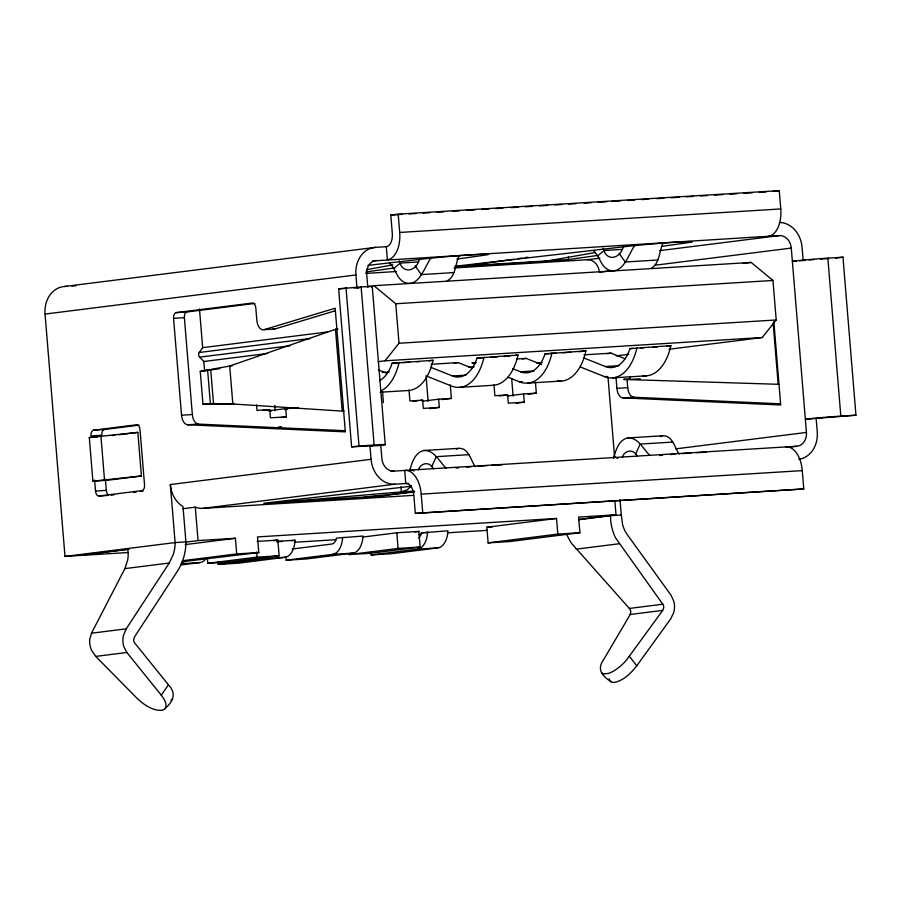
<?xml version="1.0" encoding="UTF-8"?>
<svg xmlns="http://www.w3.org/2000/svg" width="901" height="901" viewBox="0 0 901 901"><rect width="100%" height="100%" fill="white"/><g stroke="black" fill="none" stroke-linecap="round" stroke-linejoin="round"><path stroke-width="1.35" d="M408.581 483.364L394.908 484.209A26.354 21.703 82.8 0 1 371.066 459.296L170.334 484.547A26.354 21.703 82.8 0 0 183.004 506.587L185.91 541.895C185.933 552.133 183.061 562.37 177.553 571.009L134.553 636.827L133.686 639.586A4.528 3.705 -83.6 0 0 134.722 642.987L168.453 684.828C176.551 693.398 173.566 701.248 164.894 708.704M409.651 470.964C411.836 463.103 414.606 452.876 423.583 450.523L458.586 448.36C468.576 447.482 470.908 460.535 475.199 466.718M613.536 458.384C615.721 450.523 618.491 440.296 627.468 437.942L662.472 435.78C672.461 434.89 674.804 447.955 679.084 454.138M447.076 280.954C456.019 276.303 455.118 263.982 459.026 256.019M650.961 268.374C659.915 263.723 659.003 251.39 662.911 243.439M610.968 681.753C601.845 675.592 596.699 669.263 603.636 659.622L630.216 614.482L630.801 611.824A4.528 3.672 69.5 0 0 629.371 608.434L571.684 543.517A45.095 36.626 69.5 0 1 566.74 534.372M127.705 548.529A31.422 25.521 69.5 0 1 127.717 559.949L124.89 568.61L91.497 633.212L89.706 639.485A18.054 14.664 69.5 0 0 91.609 650.353L95.731 656.401L136.975 698.241C143.563 704.458 151.886 710.529 161.347 710.36A21.782 9.46 37.3 0 0 161.268 695.178L168.453 684.828M433.572 468.644L431.782 466.583L436.242 456.672L468.79 454.656M637.457 456.064L635.667 453.991L640.127 444.08L672.687 442.076M601.857 673.103L603.456 673.847L608.006 673.531A23.088 9.089 -45.7 0 0 626.341 660.275L662.719 610.394L663.699 607.691A4.528 3.717 -83.6 0 0 662.809 604.222L615.642 537.987A45.095 36.986 -83.6 0 1 610.844 521.758L610.473 515.699L621.285 515.023L622.647 524.821A31.231 25.611 -83.6 0 0 627.366 534.755L671.042 595.223L673.937 601.598A18.054 14.81 -83.6 0 1 673.666 612.703L670.671 618.919L636.725 665.839C631.083 673.07 623.954 680.289 614.707 682.372A21.782 8.582 -45.7 0 1 609.313 678.825M170.334 484.547L175.109 542.571A31.422 25.78 -83.6 0 1 173.364 554.205L169.23 563.035L126.23 628.842L123.493 635.228A18.054 14.81 -83.6 0 0 123.707 646.321L126.861 652.482L161.279 695.178M418.492 469.826C420.012 463.88 427.986 461.211 431.782 466.583M622.377 457.235C623.897 451.3 631.871 448.619 635.667 453.991M399.222 260.772C402.657 275.154 416.859 271.167 419.551 258.711M431.219 257.585C424.889 265.581 419.449 288.151 404.605 282.475C396.417 278.679 395.843 268.475 389.39 263.148M603.118 248.192C606.553 262.574 620.755 258.576 623.436 246.131M635.104 245.004C628.785 252.99 623.334 275.571 608.49 269.895C600.314 266.099 599.728 255.884 593.275 250.557M204.595 371.077L203.806 361.492L199.639 357.145A3.3 2.726 82.8 0 1 199.256 352.482L202.669 347.662L199.493 309.054M378.048 361.684L385.009 360.805L399.008 343.247L395.764 303.75L373.949 285.707L366.966 286.586M669.026 349.25L762.201 337.526L776.2 319.968L772.957 280.47L751.141 262.428L373.949 285.707M411.52 485.785L407.387 489.716L401.339 491.89L282.283 502.116M171.055 700.156L172.496 698.939M393.737 268.532L400.281 263.081L417.906 262M597.622 255.94L604.177 250.501L621.803 249.408M338.044 329.18L335.487 329.349L229.71 366.031L200.259 371.381L202.973 404.301L229.462 403.794M456.379 449.126L458.586 448.36M660.275 436.546L662.472 435.78M264.027 329.676L335.172 308.232L345.342 431.861L187.622 424.776A10.328 5.845 86.5 0 1 181.529 415.203L173.566 318.357A5.372 3.041 86.5 0 1 176.157 312.624L252.359 303.04A5.372 3.041 86.5 0 1 255.816 308.007L256.819 320.238A10.328 5.845 86.5 0 0 264.027 329.676L274.839 329.011L335.24 310.8M358.463 287.915L359.127 287.768L353.744 287.869M392.904 264.826L366.775 269.647M595.415 252.505L543.956 261.549L459.003 266.797L514.02 259.297M200.259 371.381L219.754 368.644M518.199 258.677L522.366 258.046M525.159 257.63L527.941 257.213M365.975 271.956L393.534 268.059M456.92 259.094L484.479 255.197A37.324 1.104 -4.7 0 0 472.259 254.78A37.324 1.104 -4.7 0 0 423.616 258.947L367.912 265.378M455.861 266.516L568.486 259.567L597.419 255.467M662.19 246.311L688.375 242.606A37.324 1.104 -4.7 0 0 676.144 242.2A37.324 1.104 -4.7 0 0 627.501 246.367L454.814 266.279M371.066 459.296L369.984 446.13L372.113 445.77L351.615 446.806L338.63 288.804L361.132 286.946A25.611 0.755 -4.7 0 1 371.708 286.867M407.793 492.397L382.993 495.899L263.756 503.265L411.374 486.236M410.552 492.002L414.685 491.417M398.186 214.145L399.695 232.458A25.611 14.495 86.5 0 1 387.385 259.781L386.304 246.694A12.479 7.062 86.5 0 0 392.307 233.382L390.797 215.08L398.186 214.145L779.252 190.629L780.762 208.942A25.611 14.495 86.5 0 1 768.452 236.265M773.092 191.406L779.252 190.629M128.753 549.092L75.785 555.759L64.985 556.424L45.05 314.066A26.354 21.703 82.8 0 1 64.579 286.484L375.435 247.37L386.304 246.694M372.338 260.975L779.331 235.589A13.222 10.891 82.8 0 1 791.281 248.079L806.44 432.424A13.222 10.891 82.8 0 1 796.642 446.254L788.307 447.313M45.05 314.066L355.918 274.951A26.354 21.703 82.8 0 1 375.435 247.37M454.081 267.969L587.418 259.736L599.942 258.159M659.735 250.636L779.331 235.589M176.157 312.624L186.957 311.96L254.848 303.412M611.892 270.66L599.379 272.226A13.222 10.891 82.8 0 0 587.418 259.736M655.004 265.232L791.281 248.079M742.762 263.475L751.141 262.428M835.576 258.136L842.964 257.202L855.95 415.203L805.359 419.258A25.611 0.755 -4.7 0 1 840.824 416.138L855.95 415.203M202.669 347.662L327.66 331.928M199.256 352.482L310.361 338.506M199.639 357.145L289.908 345.781M203.806 361.492L267.687 353.462M203.356 370.818L210.744 369.894L213.514 403.547L232.83 403.986L342.2 411.115L335.487 329.349M379.501 380.627A42.088 23.831 86.5 0 0 392.104 363.294L433.043 360.321A52.461 29.699 86.5 0 1 408.739 390.482L380.188 392.239M428.865 360.839L433.043 360.321M430.633 367.259L452.516 375.976A42.088 23.831 86.5 0 0 477.057 358.046L517.996 355.073A52.461 29.699 86.5 0 1 493.692 385.234L459.701 387.34M454.183 363.103L458.17 362.607L472.338 368.239M515.214 355.422L517.996 355.073M474.771 364.038L472.203 363.013L476.201 362.517M512.759 368.7L520.474 371.775A42.088 23.831 86.5 0 0 545.026 353.856L585.954 350.883A52.461 29.699 86.5 0 1 557.606 380.886M522.141 358.913L526.139 358.407L541.591 364.556M579.005 351.75L585.954 350.883M583.544 357.821L605.438 366.538A42.088 23.831 86.5 0 0 629.979 348.608L670.907 345.635A52.461 29.699 86.5 0 1 642.559 375.649M202.973 404.301L213.514 403.547L206.126 404.47M607.105 353.665L611.092 353.169L625.249 358.801M666.74 346.164L670.907 345.635M616.171 355.895L628.695 354.33M139.036 425.159L104.37 429.518A5.372 3.041 86.5 0 0 101.79 435.251L90.99 435.915A5.372 3.041 86.5 0 1 93.569 430.182L136.547 424.776A5.372 3.041 86.5 0 1 140.004 429.743L144.543 484.884A5.372 3.041 86.5 0 1 141.964 490.617L98.975 496.023A5.372 3.041 86.5 0 1 95.517 491.056L94.616 480.03M262.912 410.473L269.748 409.606L270.424 417.839L286.394 416.859L285.718 408.626L298.468 407.838M269.32 410.687L285.718 408.626M284.795 409.561L287.532 409.212M89.3 437.537L137.842 432.379L141.423 475.987L107.602 480.244L92.893 481.157L89.3 437.537L97.331 437.041M112.141 435.611L114.844 435.273M118.898 434.755L137.842 432.379M280.932 417.546L286.394 416.859M413.097 401.373L417.197 400.866M419.934 400.517L422.67 400.168L423.346 408.401L439.316 407.421L438.641 399.188L451.378 398.4L450.252 384.75M422.231 401.249L438.641 399.188M441.817 399.605L451.378 398.4M499.424 395.956L507.623 394.931L508.299 403.164L524.269 402.173L523.594 393.94L536.332 393.163L535.431 382.238M507.195 396.012L523.594 393.94M528.132 394.188L536.332 393.163M277.688 427.558L281.517 427.085L278.668 427.254M429.743 408.615L439.316 407.421M516.07 403.209L524.269 402.173M351.615 446.806L374.129 444.948A25.611 0.755 -4.7 0 1 380.785 445.454L381.878 458.62A13.222 10.891 82.8 0 0 393.827 471.122L796.642 446.254M92.893 481.157L141.423 475.987M111.172 495.178L113.943 494.829M133.359 492.385L136.13 492.036M140.286 491.518L143.056 491.169M391.045 471.471L393.827 471.122M182.835 508.727L195.292 507.162A26.354 21.703 82.8 0 0 203.007 508.355L413.536 495.359M203.007 508.355L394.908 484.209M675.716 448.867L806.44 432.424M64.985 556.424L175.109 542.571L185.91 541.895M128.877 549.283L79.085 555.557L128.088 552.527M185.583 542.154L198.04 540.589L235.409 538.28L236.704 553.912L182.34 560.749M422.715 512.455L421.206 494.142A25.611 14.495 86.5 0 0 404.707 470.446L405.777 483.533A12.479 7.062 86.5 0 1 413.818 495.077L415.327 513.39L803.782 488.939L802.273 470.626A25.611 14.495 86.5 0 0 785.773 446.93M185.234 544.587L235.409 538.28M273.746 540.645L277.857 540.127L279.141 555.759L229.89 561.954L207.793 563.316L207.365 558.113M291.338 540.713L295.066 540.251A20.689 11.713 86.5 0 1 285.054 557.302L238.619 563.148L218.222 564.409L218.019 561.819M285.876 556.334L286.191 560.208L306.577 558.958L353.023 553.113A20.689 11.713 86.5 0 0 363.035 536.05L336.433 538.088A10.328 5.845 86.5 0 1 331.782 544.035L292.172 549.024M362.585 537.086L396.789 532.784L418.875 531.421L420.159 547.053L370.908 553.259L348.822 554.622L398.073 548.416L420.159 547.053M414.775 531.939L418.875 531.421M124.89 568.61L169.23 563.035M556.536 518.458L486.844 527.231L488.128 542.864L557.82 534.09L556.536 518.458L257.506 536.917L258.79 552.55L182.182 561.74M418.706 537.897A10.328 5.845 86.5 0 0 421.386 532.851L447.988 530.813A20.689 11.713 86.5 0 1 437.976 547.864L391.53 553.71L371.144 554.971L370.93 552.381M180.977 564.95L200.101 562.551A20.689 11.713 86.5 0 0 204.921 559.938M207.793 563.316L257.055 557.122L279.141 555.759M803.782 488.939L415.327 513.39M218.222 564.409L264.669 558.564L285.054 557.302M578.656 519.483L616.002 514.786L614.865 500.866M578.408 519.731L610.473 515.699M286.191 560.208L332.638 554.363L353.023 553.113M371.144 554.971L417.591 549.126L437.976 547.864M616.002 514.786L578.622 517.095L579.917 532.728L510.214 541.501L488.128 542.864M576.088 549.171L619.133 543.754M91.497 633.212L126.23 628.842M95.731 656.401L126.861 652.482M629.371 608.434L662.809 604.222M630.216 614.482L662.719 610.394M629.168 378.927L623.886 379.445L779.005 384.322M799.119 260.839L805.336 260.333M364.466 497.048L414.269 492.059M809.087 259.961L814.38 259.499M624.843 379.389L623.875 379.445M232.267 365.862L229.71 366.031L232.83 403.986M390.797 215.08L402.004 214.382M409.009 213.954L416.014 213.526M423.019 213.086L430.025 212.659M437.03 212.219L444.035 211.791M452.437 211.273L459.442 210.845M466.448 210.406L474.861 209.888M481.866 209.46L488.871 209.021M495.877 208.593L502.882 208.165M511.284 207.635L518.289 207.207M525.294 206.779L532.3 206.34M539.305 205.912L547.707 205.394M554.712 204.955L561.717 204.527M568.722 204.099L575.728 203.66M584.13 203.142L591.135 202.714M598.14 202.274L606.553 201.756M612.151 201.419L620.564 200.9M627.569 200.461L634.574 200.033M641.568 199.594L648.574 199.166M656.987 198.648L663.992 198.22M670.997 197.781L679.399 197.263M686.404 196.835L693.41 196.395M700.415 195.968L707.42 195.54M714.425 195.1L722.827 194.582M729.833 194.154L736.838 193.715M743.843 193.287L752.256 192.769M759.261 192.33L766.267 191.902M399.695 232.458L780.762 208.942M64.579 286.484L67.384 286.304M71.596 286.045L75.808 285.786M365.66 273.42L396.541 271.516M453.822 272.586L421.274 274.602L415.282 266.009M657.719 260.006L625.159 262.011L619.178 253.418M796.416 260.997L792.362 261.256A25.611 0.755 -4.7 0 1 827.839 258.136L842.964 257.202M338.63 288.804L346.874 288.297M820.451 259.071L828.695 258.564M395.764 303.75L772.957 280.47M173.566 318.357L184.378 317.681A5.372 3.041 86.5 0 1 186.957 311.96M399.008 343.247L776.2 319.968M385.009 360.805L762.201 337.526M392.104 363.294L397.544 362.957M402.984 362.619L409.775 362.202M416.577 361.785L419.292 361.616M477.057 358.046L483.86 357.629M490.651 357.213L497.453 356.785M504.245 356.368L509.684 356.03M545.026 353.856L555.894 353.181M562.697 352.764L570.851 352.257M629.979 348.608L632.693 348.439M640.848 347.932L643.573 347.775M653.09 347.178L657.167 346.93M430.982 364.286L458.17 362.607M516.622 358.992L526.139 358.407M583.904 354.836L611.092 353.169M472.203 363.013L474.928 362.844M382.339 372.473L389.322 372.045M468.554 367.146L474.163 366.808M536.658 362.945L542.256 362.607M452.516 375.976L466.11 375.131M520.474 371.775L534.068 370.942M605.438 366.538L619.021 365.693M508.063 377.282L519.584 381.866L522.31 381.697M580.21 366.944L604.537 376.618L607.263 376.46M527.671 383.139L561.65 381.044M612.624 377.902L646.603 375.796M234.091 403.502L223.583 404.155M269.748 409.606L257.01 410.394L256.56 404.932M422.67 400.168L409.921 400.956L409.02 390.032M507.623 394.931L494.874 395.719L493.973 384.795M181.529 415.203L192.341 414.528A10.328 5.845 86.5 0 0 198.434 424.112L344.982 430.689M615.991 377.26L616.903 388.331L627.715 387.655A10.328 5.845 86.5 0 0 633.797 397.24L780.345 403.817M268.858 411.16L271.404 411.002M93.569 430.182L104.37 429.518M187.622 424.776L198.434 424.112M616.903 388.331A10.328 5.845 86.5 0 0 622.996 397.904L633.797 397.24M369.984 446.13L380.785 445.454M95.517 491.056L106.329 490.381A5.372 3.041 86.5 0 0 108.593 495.088M98.975 496.023L107.084 495.516M413.931 491.113L401.339 491.89L400.968 486.653M421.206 494.142L802.273 470.626M257.145 541.4L277.857 540.127M486.844 527.231L492.363 526.882M277.395 541.332L295.066 540.251M276.618 541.783L282.058 541.445M421.386 532.851L428.178 532.423M294.368 542.267L336.343 539.676M418.638 534.597L421.431 534.417M448.045 532.784L487.25 530.362M236.704 553.912L258.79 552.55M557.82 534.09L579.917 532.728M181.078 563.722L200.101 562.551M640.183 378.837L630.193 379.411L629.968 376.697M627.468 437.942C638.201 437.03 643.359 449.453 649.981 455.467M423.583 450.523C434.316 449.61 439.474 462.033 446.096 468.047M622.996 397.904L780.705 404.988L773.846 321.556M426.015 375.875L451.626 386.067A52.461 29.699 86.5 0 0 484.017 357.168M378.364 369.894L387.385 373.487M614.122 456.548L617.771 458.395M410.225 469.128L413.874 470.986M629.45 656.378L636.725 665.839M827.839 258.136L840.824 416.138M803.174 260.58L802.093 247.415A26.354 21.703 82.8 0 0 779.309 222.468M816.16 418.582L817.241 431.748A26.354 21.703 82.8 0 1 798.782 459.24M773.148 323.177L778.171 384.164M627.028 379.355L627.715 387.655M620.034 499.83L621.285 515.023M607.984 376.967L614.538 456.57M568.272 256.943L568.486 259.567M511.644 378.33L513.097 396.08M426.128 376.753L428.144 401.328M396.789 532.784L398.073 548.416M382.52 391.676L383.421 402.601M372.248 286.664L385.245 444.666M367.799 287.453L366.718 274.287A13.222 10.891 82.8 0 1 376.505 260.457M361.132 286.946L374.129 444.948M355.918 274.951L356.999 288.129M346.018 287.881L359.003 445.882M274.782 405.304L275.233 410.766M256.627 551.908L257.055 557.122M207.647 370.446L210.361 403.366M184.378 317.681L192.341 414.528M195.292 507.162L198.04 540.589M105.417 479.355L106.329 490.381M100.923 436.084L104.505 479.692M659.847 455.501A37.324 1.104 -4.7 0 1 662.539 455.253M670.569 454.555A37.324 1.104 -4.7 0 1 675.074 454.183M682.001 453.654A37.324 1.104 -4.7 0 1 691.078 453.012M695.73 452.73A37.324 1.104 -4.7 0 1 706.102 452.268M455.962 468.081A37.324 1.104 -4.7 0 1 458.643 467.833M466.684 467.135A37.324 1.104 -4.7 0 1 471.189 466.763M478.116 466.234A37.324 1.104 -4.7 0 1 487.193 465.603M491.833 465.31A37.324 1.104 -4.7 0 1 502.217 464.848M399.064 362.416A52.461 29.699 86.5 0 1 380.673 391M268.746 556.649A20.689 11.713 86.5 0 1 264.669 558.564M184.536 561.199A20.689 11.713 86.5 0 1 182.227 562.979M342.639 537.311A20.689 11.713 86.5 0 1 332.638 554.363M427.592 532.063A20.689 11.713 86.5 0 1 417.591 549.126M274.839 329.011A10.328 5.845 86.5 0 1 272.89 329.011M335.645 329.338A26.523 2.951 -7.7 0 1 337.053 328.888M344.024 411.171A26.523 1.385 -1.7 0 1 342.56 411.093M636.928 347.73A52.461 29.699 86.5 0 1 604.537 376.618M551.975 352.978A52.461 29.699 86.5 0 1 519.584 381.866"/></g></svg>
